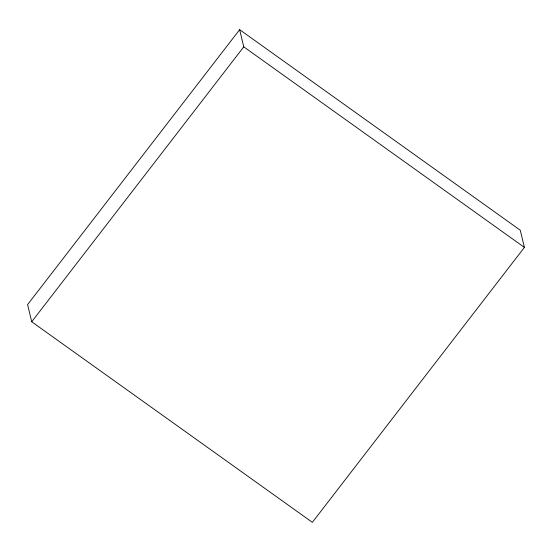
<?xml version="1.0" encoding="UTF-8"?>
<svg xmlns="http://www.w3.org/2000/svg" width="552" height="552" viewBox="0 0 552 552"><rect width="100%" height="100%" fill="white"/><g stroke="black" fill="none" stroke-linecap="round" stroke-linejoin="round"><path stroke-width="0.83" d="M239.644 29.663L27.6 304.6L31.719 321.775L312.356 522.337L524.4 247.399L520.281 230.225L239.644 29.663L243.763 46.837L524.4 247.399M31.719 321.775L243.763 46.837"/></g></svg>
